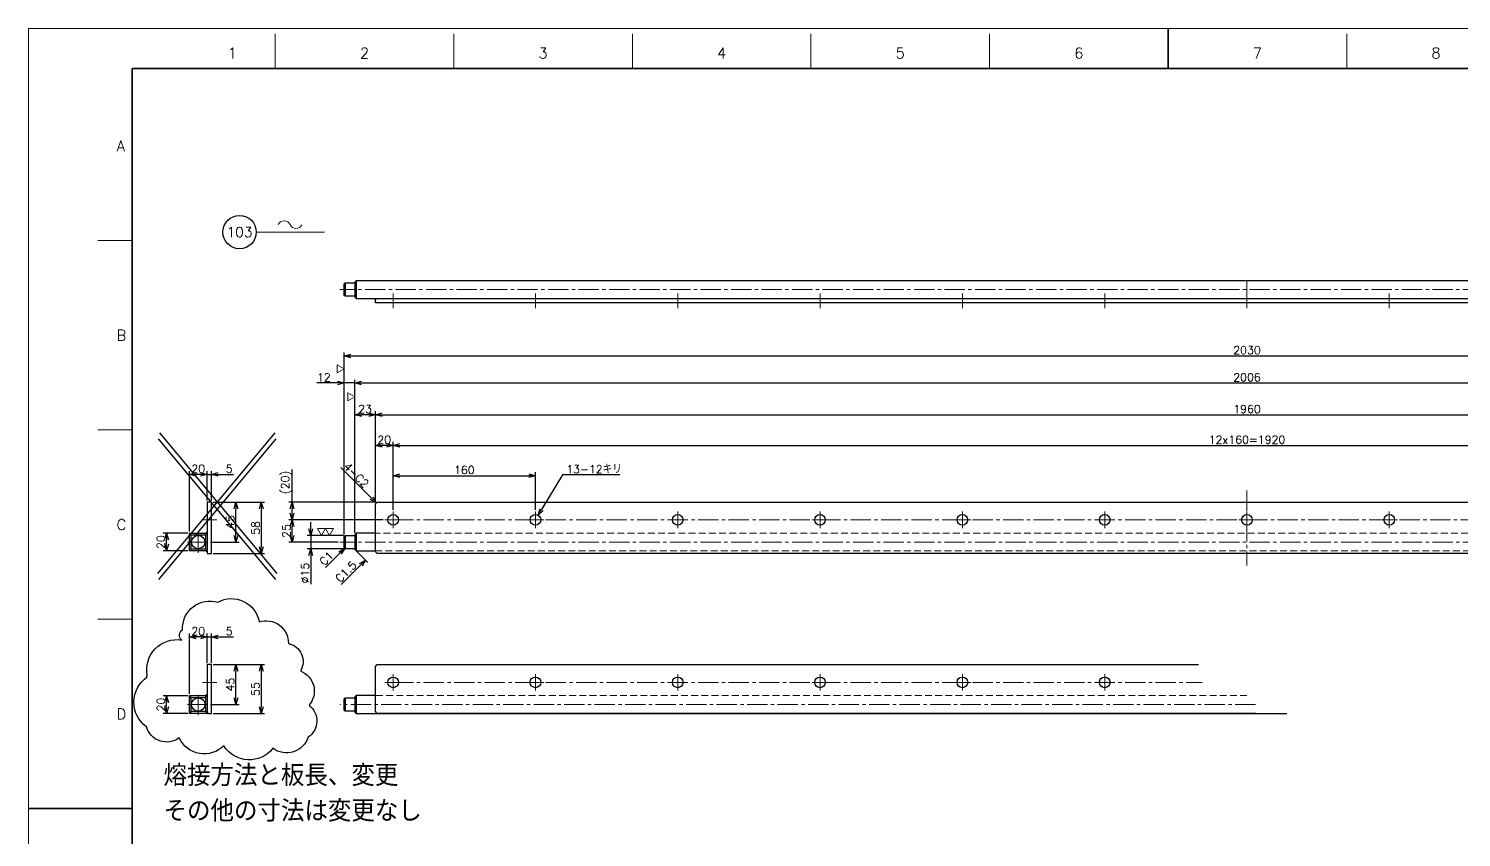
# Model space of a CAD drawing. Header units: millimetres. Extents: x 0 to 2485, y -14 to 1749.
# Drawn here: x 0 to 1611, y 839 to 1749 of the extents above; entities that cross this region are included whole.
import ezdxf
from ezdxf import colors
from ezdxf.entities.mleader import LeaderData, LeaderLine
from ezdxf.enums import TextEntityAlignment as Align
from ezdxf.math import Vec2, Vec3

# ---------------------------------------------------------------- set-up
doc = ezdxf.new("R2010")
doc.units = ezdxf.units.MM
doc.header["$LTSCALE"] = 1.2
doc.header["$PDMODE"] = 99
doc.header["$PDSIZE"] = 1
doc.linetypes.add('CENTER2', pattern=[28.575, 19.05, -3.175, 3.175, -3.175])
doc.linetypes.add('HIDDEN', pattern=[9.525, 6.35, -3.175])
for name, color, linetype, lineweight in [('04_HIDDEN', 2, 'HIDDEN', 13), ('05_CENTER', 4, 'CENTER2', 13), ('07_TEXT', 3, 'Continuous', 13), ('08_DIM', 3, 'Continuous', 13), ('90_FRAME', 5, 'Continuous', 35)]:
    doc.layers.add(name, color=color, linetype=linetype, lineweight=lineweight)
doc.layers.add('10_DRAFT', color=8, linetype='Continuous', lineweight=0, plot=False)
doc.layers.add('91_BLANK', color=5, linetype='Continuous', lineweight=0, plot=False)
doc.styles.add('KSS_TXT', font='txt.shx', dxfattribs={"bigfont": 'extfont2.shx'})
doc.styles.get("Standard").update_dxf_attribs({"font": 'txt.shx', "bigfont": 'extfont2.shx'})
doc.dimstyles.new('KSS_DIM', dxfattribs={"dimscale": 3, "dimtxt": 3, "dimasz": 2.5, "dimexe": 1.25, "dimexo": 0.625, "dimtad": 1, "dimdsep": 46, "dimtxsty": 'KSS_TXT', "dimblk": 'OPEN30', "dimcen": 0, "dimazin": 2, "dimtfac": 0.75, "dimtmove": 0, "dimatfit": 3, "dimldrblk": 'OPEN30', "dimfxl": 1.25, "dimtolj": 1, "dimarcsym": 0})
doc.dimstyles.new('KSS_DIM$3', dxfattribs={"dimscale": 3, "dimtxt": 3, "dimasz": 2.5, "dimexe": 1.25, "dimexo": 0.625, "dimtad": 1, "dimtih": 1, "dimtoh": 1, "dimdsep": 46, "dimtxsty": 'KSS_TXT', "dimblk": 'OPEN30', "dimcen": 0, "dimazin": 2, "dimtfac": 0.75, "dimtofl": 0, "dimtmove": 0, "dimatfit": 3, "dimldrblk": 'OPEN30', "dimfxl": 1.25, "dimtolj": 1, "dimarcsym": 0})

# ---------------------------------------------------------------- blocks, each defined once
blk = doc.blocks.new('AM_BALLOON1')
at = {"transparency": 16777216}
blk.add_circle((0, 0), 5, dxfattribs=at)
blk.add_attdef('B_NUMBER', text='', height=3, dxfattribs=at).set_placement((0, 0), align=Align.MIDDLE_CENTER)
blk = doc.blocks.new('_OPEN')
at = {"color": 0, "linetype": 'ByBlock'}
for p, q in [((-1, 0.17), (0, 0)), ((0, 0), (-1, -0.17)), ((0, 0), (-1, 0))]:
    blk.add_line(p, q, dxfattribs=at)
blk = doc.blocks.new('p1ba05')
for centre, start, end in [((-2.95, 0.29), 24.2276, 155.5758), ((0, 1.62), 204.2276, 335.5758)]:
    blk.add_arc(centre, 1.62, start, end)
blk = doc.blocks.new('_Open30')
at = {"color": 0, "linetype": 'ByBlock', "lineweight": -2}
for p, q in [((-1, 0.27), (0, 0)), ((0, 0), (-1, -0.27)), ((0, 0), (-1, 0))]:
    blk.add_line(p, q, dxfattribs=at)
blk = doc.blocks.new('*D163')
at = {"layer": '08_DIM', "color": 0, "lineweight": -2, "transparency": 16777216}
for p, q in [((354.8, 1179.5), (354.8, 1384.3)), ((362.3, 1380.6), (2377.3, 1380.6)), ((2384.8, 1179.5), (2384.8, 1384.3))]:
    blk.add_line(p, q, dxfattribs=at)
at = {"layer": 'Defpoints', "color": 0, "transparency": 16777216}
for p in [(2384.8, 1380.6), (354.8, 1177.6), (2384.8, 1177.6)]:
    blk.add_point(p, dxfattribs=at)
at = {"layer": '08_DIM', "color": 0, "lineweight": -2, "transparency": 16777216, "xscale": 7.5, "yscale": 7.5, "zscale": 7.5, "rotation": 180}
blk.add_blockref('_Open30', (354.8, 1380.6), dxfattribs=at)
at = {"layer": '08_DIM', "color": 0, "lineweight": -2, "transparency": 16777216, "xscale": 7.5, "yscale": 7.5, "zscale": 7.5}
blk.add_blockref('_Open30', (2384.8, 1380.6), dxfattribs=at)
at = {"layer": '08_DIM', "color": 0, "transparency": 16777216, "insert": (1369.8, 1387), "char_height": 9, "attachment_point": 5, "style": 'KSS_TXT'}
blk.add_mtext('\\A1;2030', dxfattribs=at)
blk = doc.blocks.new('*D146')
at = {"layer": '08_DIM', "color": 0, "lineweight": -2, "transparency": 16777216}
for p, q in [((366.8, 1181.5), (366.8, 1318.2)), ((382.3, 1314.4), (374.3, 1314.4)), ((389.8, 1216), (389.8, 1318.2))]:
    blk.add_line(p, q, dxfattribs=at)
at = {"layer": 'Defpoints', "color": 0, "transparency": 16777216}
for p in [(366.8, 1314.4), (389.8, 1214.1), (366.8, 1179.6)]:
    blk.add_point(p, dxfattribs=at)
at = {"layer": '08_DIM', "color": 0, "lineweight": -2, "transparency": 16777216, "xscale": 7.5, "yscale": 7.5, "zscale": 7.5, "rotation": 180}
blk.add_blockref('_Open30', (366.8, 1314.4), dxfattribs=at)
at = {"layer": '08_DIM', "color": 0, "lineweight": -2, "transparency": 16777216, "xscale": 7.5, "yscale": 7.5, "zscale": 7.5}
blk.add_blockref('_Open30', (389.8, 1314.4), dxfattribs=at)
at = {"layer": '08_DIM', "color": 0, "transparency": 16777216, "insert": (378.3, 1320.8), "char_height": 9, "attachment_point": 5, "style": 'KSS_TXT'}
blk.add_mtext('\\A1;23', dxfattribs=at)
blk = doc.blocks.new('*D147')
at = {"layer": '08_DIM', "color": 0, "lineweight": -2, "transparency": 16777216}
for p, q in [((366.8, 1181.5), (366.8, 1353.8)), ((2372.8, 1181.5), (2372.8, 1353.8)), ((374.3, 1350.1), (2365.3, 1350.1))]:
    blk.add_line(p, q, dxfattribs=at)
at = {"layer": 'Defpoints', "color": 0, "transparency": 16777216}
for p in [(2372.8, 1350.1), (366.8, 1179.6), (2372.8, 1179.6)]:
    blk.add_point(p, dxfattribs=at)
at = {"layer": '08_DIM', "color": 0, "lineweight": -2, "transparency": 16777216, "xscale": 7.5, "yscale": 7.5, "zscale": 7.5, "rotation": 180}
blk.add_blockref('_Open30', (366.8, 1350.1), dxfattribs=at)
at = {"layer": '08_DIM', "color": 0, "lineweight": -2, "transparency": 16777216, "xscale": 7.5, "yscale": 7.5, "zscale": 7.5}
blk.add_blockref('_Open30', (2372.8, 1350.1), dxfattribs=at)
at = {"layer": '08_DIM', "color": 0, "transparency": 16777216, "insert": (1369.8, 1356.4), "char_height": 9, "attachment_point": 5, "style": 'KSS_TXT'}
blk.add_mtext('\\A1;2006', dxfattribs=at)
blk = doc.blocks.new('*D148')
at = {"layer": '08_DIM', "color": 0, "lineweight": -2, "transparency": 16777216}
for p, q in [((354.8, 1179.5), (354.8, 1353.8)), ((366.8, 1181.5), (366.8, 1353.8)), ((347.3, 1350.1), (324, 1350.1)), ((366.8, 1350.1), (354.8, 1350.1)), ((374.3, 1350.1), (381.8, 1350.1))]:
    blk.add_line(p, q, dxfattribs=at)
at = {"layer": 'Defpoints', "color": 0, "transparency": 16777216}
for p in [(354.8, 1350.1), (354.8, 1177.6), (366.8, 1179.6)]:
    blk.add_point(p, dxfattribs=at)
at = {"layer": '08_DIM', "color": 0, "lineweight": -2, "transparency": 16777216, "xscale": 7.5, "yscale": 7.5, "zscale": 7.5}
blk.add_blockref('_Open30', (354.8, 1350.1), dxfattribs=at)
at = {"layer": '08_DIM', "color": 0, "lineweight": -2, "transparency": 16777216, "xscale": 7.5, "yscale": 7.5, "zscale": 7.5, "rotation": 180}
blk.add_blockref('_Open30', (366.8, 1350.1), dxfattribs=at)
at = {"layer": '08_DIM', "color": 0, "transparency": 16777216, "insert": (331.9, 1356.4), "char_height": 9, "attachment_point": 5, "style": 'KSS_TXT'}
blk.add_mtext('\\A1;12', dxfattribs=at)
blk = doc.blocks.new('*D149')
at = {"layer": '08_DIM', "color": 0, "lineweight": -2, "transparency": 16777216}
for p, q in [((398.6, 1196.1), (292.5, 1196.1)), ((296.2, 1178.6), (296.2, 1188.6)), ((347.8, 1171.1), (292.5, 1171.1))]:
    blk.add_line(p, q, dxfattribs=at)
at = {"layer": 'Defpoints', "color": 0, "transparency": 16777216}
for p in [(296.2, 1196.1), (400.4, 1196.1), (349.7, 1171.1)]:
    blk.add_point(p, dxfattribs=at)
at = {"layer": '08_DIM', "color": 0, "lineweight": -2, "transparency": 16777216, "xscale": 7.5, "yscale": 7.5, "zscale": 7.5}
for p, rotation in [((296.2, 1196.1), 90), ((296.2, 1171.1), 270)]:
    blk.add_blockref('_Open30', p, dxfattribs=dict(at, rotation=rotation))
at = {"layer": '08_DIM', "color": 0, "transparency": 16777216, "insert": (289.9, 1183.6), "char_height": 9, "attachment_point": 5, "rotation": 90, "style": 'KSS_TXT'}
blk.add_mtext('\\A1;25', dxfattribs=at)
blk = doc.blocks.new('*D150')
at = {"layer": '08_DIM', "color": 0, "lineweight": -2, "transparency": 16777216}
for p, q in [((389.8, 1216), (389.8, 1318.2)), ((397.3, 1314.4), (2342.3, 1314.4)), ((2349.8, 1216), (2349.8, 1318.2))]:
    blk.add_line(p, q, dxfattribs=at)
at = {"layer": 'Defpoints', "color": 0, "transparency": 16777216}
for p in [(2349.8, 1314.4), (389.8, 1214.1), (2349.8, 1214.1)]:
    blk.add_point(p, dxfattribs=at)
at = {"layer": '08_DIM', "color": 0, "lineweight": -2, "transparency": 16777216, "xscale": 7.5, "yscale": 7.5, "zscale": 7.5, "rotation": 180}
blk.add_blockref('_Open30', (389.8, 1314.4), dxfattribs=at)
at = {"layer": '08_DIM', "color": 0, "lineweight": -2, "transparency": 16777216, "xscale": 7.5, "yscale": 7.5, "zscale": 7.5}
blk.add_blockref('_Open30', (2349.8, 1314.4), dxfattribs=at)
at = {"layer": '08_DIM', "color": 0, "transparency": 16777216, "insert": (1369.8, 1320.8), "char_height": 9, "attachment_point": 5, "style": 'KSS_TXT'}
blk.add_mtext('\\A1;1960', dxfattribs=at)
blk = doc.blocks.new('*D151')
at = {"layer": '08_DIM', "color": 0, "lineweight": -2, "transparency": 16777216}
for p, q in [((409.8, 1207.3), (409.8, 1283.7)), ((417.3, 1279.9), (2322.3, 1279.9)), ((2329.8, 1207.3), (2329.8, 1283.7))]:
    blk.add_line(p, q, dxfattribs=at)
at = {"layer": 'Defpoints', "color": 0, "transparency": 16777216}
for p in [(2329.8, 1279.9), (409.8, 1205.4), (2329.8, 1205.4)]:
    blk.add_point(p, dxfattribs=at)
at = {"layer": '08_DIM', "color": 0, "lineweight": -2, "transparency": 16777216, "xscale": 7.5, "yscale": 7.5, "zscale": 7.5, "rotation": 180}
blk.add_blockref('_Open30', (409.8, 1279.9), dxfattribs=at)
at = {"layer": '08_DIM', "color": 0, "lineweight": -2, "transparency": 16777216, "xscale": 7.5, "yscale": 7.5, "zscale": 7.5}
blk.add_blockref('_Open30', (2329.8, 1279.9), dxfattribs=at)
at = {"layer": '08_DIM', "color": 0, "transparency": 16777216, "insert": (1369.8, 1286.3), "char_height": 9, "attachment_point": 5, "style": 'KSS_TXT'}
blk.add_mtext('\\A1;12x160=1920', dxfattribs=at)
blk = doc.blocks.new('*D152')
at = {"layer": '08_DIM', "color": 0, "lineweight": -2, "transparency": 16777216}
for p, q in [((389.8, 1216), (389.8, 1283.7)), ((402.3, 1279.9), (397.3, 1279.9)), ((409.8, 1207.3), (409.8, 1283.7))]:
    blk.add_line(p, q, dxfattribs=at)
at = {"layer": 'Defpoints', "color": 0, "transparency": 16777216}
for p in [(389.8, 1279.9), (389.8, 1214.1), (409.8, 1205.4)]:
    blk.add_point(p, dxfattribs=at)
at = {"layer": '08_DIM', "color": 0, "lineweight": -2, "transparency": 16777216, "xscale": 7.5, "yscale": 7.5, "zscale": 7.5, "rotation": 180}
blk.add_blockref('_Open30', (389.8, 1279.9), dxfattribs=at)
at = {"layer": '08_DIM', "color": 0, "lineweight": -2, "transparency": 16777216, "xscale": 7.5, "yscale": 7.5, "zscale": 7.5}
blk.add_blockref('_Open30', (409.8, 1279.9), dxfattribs=at)
at = {"layer": '08_DIM', "color": 0, "transparency": 16777216, "insert": (399.8, 1286.3), "char_height": 9, "attachment_point": 5, "style": 'KSS_TXT'}
blk.add_mtext('\\A1;20', dxfattribs=at)
blk = doc.blocks.new('*D153')
at = {"layer": '08_DIM', "color": 0, "lineweight": -2, "transparency": 16777216}
for p, q in [((409.8, 1207.3), (409.8, 1249.6)), ((417.3, 1245.8), (562.3, 1245.8)), ((569.8, 1207.3), (569.8, 1249.6))]:
    blk.add_line(p, q, dxfattribs=at)
at = {"layer": 'Defpoints', "color": 0, "transparency": 16777216}
for p in [(569.8, 1245.8), (409.8, 1205.4), (569.8, 1205.4)]:
    blk.add_point(p, dxfattribs=at)
at = {"layer": '08_DIM', "color": 0, "lineweight": -2, "transparency": 16777216, "xscale": 7.5, "yscale": 7.5, "zscale": 7.5, "rotation": 180}
blk.add_blockref('_Open30', (409.8, 1245.8), dxfattribs=at)
at = {"layer": '08_DIM', "color": 0, "lineweight": -2, "transparency": 16777216, "xscale": 7.5, "yscale": 7.5, "zscale": 7.5}
blk.add_blockref('_Open30', (569.8, 1245.8), dxfattribs=at)
at = {"layer": '08_DIM', "color": 0, "transparency": 16777216, "insert": (489.8, 1252.2), "char_height": 9, "attachment_point": 5, "style": 'KSS_TXT'}
blk.add_mtext('\\A1;160', dxfattribs=at)
blk = doc.blocks.new('*D154')
at = {"layer": '08_DIM', "color": 0, "lineweight": -2, "transparency": 16777216}
for p, q in [((317.1, 1186.1), (317.1, 1193.6)), ((353.9, 1178.6), (313.3, 1178.6)), ((317.1, 1178.6), (317.1, 1163.6)), ((353.9, 1163.6), (313.3, 1163.6)), ((317.1, 1156.1), (317.1, 1123.9))]:
    blk.add_line(p, q, dxfattribs=at)
at = {"layer": 'Defpoints', "color": 0, "transparency": 16777216}
for p in [(355.8, 1178.6), (317.1, 1163.6), (355.8, 1163.6)]:
    blk.add_point(p, dxfattribs=at)
at = {"layer": '08_DIM', "color": 0, "lineweight": -2, "transparency": 16777216, "xscale": 7.5, "yscale": 7.5, "zscale": 7.5}
for p, rotation in [((317.1, 1178.6), 270), ((317.1, 1163.6), 90)]:
    blk.add_blockref('_Open30', p, dxfattribs=dict(at, rotation=rotation))
at = {"layer": '08_DIM', "color": 0, "transparency": 16777216, "insert": (310.7, 1136.2), "char_height": 9, "attachment_point": 5, "rotation": 90, "style": 'KSS_TXT'}
blk.add_mtext('\\A1;%%C15', dxfattribs=at)
blk = doc.blocks.new('*D155')
at = {"layer": '08_DIM', "color": 0, "lineweight": -2, "transparency": 16777216}
for p, q in [((178.8, 1181.1), (151.3, 1181.1)), ((178.8, 1161.1), (151.3, 1161.1)), ((155.1, 1168.6), (155.1, 1173.6))]:
    blk.add_line(p, q, dxfattribs=at)
at = {"layer": 'Defpoints', "color": 0, "transparency": 16777216}
for p in [(155.1, 1181.1), (180.7, 1181.1), (180.7, 1161.1)]:
    blk.add_point(p, dxfattribs=at)
at = {"layer": '08_DIM', "color": 0, "lineweight": -2, "transparency": 16777216, "xscale": 7.5, "yscale": 7.5, "zscale": 7.5}
for p, rotation in [((155.1, 1181.1), 90), ((155.1, 1161.1), 270)]:
    blk.add_blockref('_Open30', p, dxfattribs=dict(at, rotation=rotation))
at = {"layer": '08_DIM', "color": 0, "transparency": 16777216, "insert": (148.7, 1171.1), "char_height": 9, "attachment_point": 5, "rotation": 90, "style": 'KSS_TXT'}
blk.add_mtext('\\A1;20', dxfattribs=at)
blk = doc.blocks.new('*D156')
at = {"layer": '08_DIM', "color": 0, "lineweight": -2, "transparency": 16777216}
for p, q in [((207.5, 1216.1), (265.3, 1216.1)), ((261.5, 1208.6), (261.5, 1165.6)), ((207.5, 1158.1), (265.3, 1158.1))]:
    blk.add_line(p, q, dxfattribs=at)
at = {"layer": 'Defpoints', "color": 0, "transparency": 16777216}
for p in [(205.7, 1216.1), (205.7, 1158.1), (261.5, 1158.1)]:
    blk.add_point(p, dxfattribs=at)
at = {"layer": '08_DIM', "color": 0, "lineweight": -2, "transparency": 16777216, "xscale": 7.5, "yscale": 7.5, "zscale": 7.5}
for p, rotation in [((261.5, 1216.1), 90), ((261.5, 1158.1), 270)]:
    blk.add_blockref('_Open30', p, dxfattribs=dict(at, rotation=rotation))
at = {"layer": '08_DIM', "color": 0, "transparency": 16777216, "insert": (255.1, 1187.1), "char_height": 9, "attachment_point": 5, "rotation": 90, "style": 'KSS_TXT'}
blk.add_mtext('\\A1;58', dxfattribs=at)
blk = doc.blocks.new('*D157')
at = {"layer": '08_DIM', "color": 0, "lineweight": -2, "transparency": 16777216}
for p, q in [((207.5, 1216.1), (236.8, 1216.1)), ((233.1, 1178.6), (233.1, 1208.6)), ((204.5, 1171.1), (236.8, 1171.1))]:
    blk.add_line(p, q, dxfattribs=at)
at = {"layer": 'Defpoints', "color": 0, "transparency": 16777216}
for p in [(205.7, 1216.1), (233.1, 1216.1), (202.7, 1171.1)]:
    blk.add_point(p, dxfattribs=at)
at = {"layer": '08_DIM', "color": 0, "lineweight": -2, "transparency": 16777216, "xscale": 7.5, "yscale": 7.5, "zscale": 7.5}
for p, rotation in [((233.1, 1216.1), 90), ((233.1, 1171.1), 270)]:
    blk.add_blockref('_Open30', p, dxfattribs=dict(at, rotation=rotation))
at = {"layer": '08_DIM', "color": 0, "transparency": 16777216, "insert": (226.7, 1193.6), "char_height": 9, "attachment_point": 5, "rotation": 90, "style": 'KSS_TXT'}
blk.add_mtext('\\A1;45', dxfattribs=at)
blk = doc.blocks.new('*D158')
at = {"layer": '08_DIM', "color": 0, "lineweight": -2, "transparency": 16777216}
for p, q in [((193.2, 1247.2), (185.7, 1247.2)), ((200.7, 1218), (200.7, 1250.9)), ((200.7, 1247.2), (205.7, 1247.2)), ((205.7, 1218), (205.7, 1250.9)), ((213.2, 1247.2), (230.4, 1247.2))]:
    blk.add_line(p, q, dxfattribs=at)
at = {"layer": 'Defpoints', "color": 0, "transparency": 16777216}
for p in [(205.7, 1247.2), (200.7, 1216.1), (205.7, 1216.1)]:
    blk.add_point(p, dxfattribs=at)
at = {"layer": '08_DIM', "color": 0, "lineweight": -2, "transparency": 16777216, "xscale": 7.5, "yscale": 7.5, "zscale": 7.5}
blk.add_blockref('_Open30', (200.7, 1247.2), dxfattribs=at)
at = {"layer": '08_DIM', "color": 0, "lineweight": -2, "transparency": 16777216, "xscale": 7.5, "yscale": 7.5, "zscale": 7.5, "rotation": 180}
blk.add_blockref('_Open30', (205.7, 1247.2), dxfattribs=at)
at = {"layer": '08_DIM', "color": 0, "transparency": 16777216, "insert": (225.5, 1253.6), "char_height": 9, "attachment_point": 5, "style": 'KSS_TXT'}
blk.add_mtext('\\A1;5', dxfattribs=at)
blk = doc.blocks.new('*D159')
at = {"layer": '08_DIM', "color": 0, "lineweight": -2, "transparency": 16777216}
for p, q in [((180.7, 1183), (180.7, 1250.9)), ((193.2, 1247.2), (188.2, 1247.2)), ((200.7, 1218), (200.7, 1250.9))]:
    blk.add_line(p, q, dxfattribs=at)
at = {"layer": 'Defpoints', "color": 0, "transparency": 16777216}
for p in [(180.7, 1247.2), (200.7, 1216.1), (180.7, 1181.1)]:
    blk.add_point(p, dxfattribs=at)
at = {"layer": '08_DIM', "color": 0, "lineweight": -2, "transparency": 16777216, "xscale": 7.5, "yscale": 7.5, "zscale": 7.5, "rotation": 180}
blk.add_blockref('_Open30', (180.7, 1247.2), dxfattribs=at)
at = {"layer": '08_DIM', "color": 0, "lineweight": -2, "transparency": 16777216, "xscale": 7.5, "yscale": 7.5, "zscale": 7.5}
blk.add_blockref('_Open30', (200.7, 1247.2), dxfattribs=at)
at = {"layer": '08_DIM', "color": 0, "transparency": 16777216, "insert": (190.7, 1253.6), "char_height": 9, "attachment_point": 5, "style": 'KSS_TXT'}
blk.add_mtext('\\A1;20', dxfattribs=at)
blk = doc.blocks.new('p1ba02')
for p, q in [((-1.5, 2.6), (1.5, 2.6)), ((0, 0), (-1.5, 2.6)), ((1.5, 2.6), (0, 0)), ((3, 0), (1.5, 2.6)), ((1.5, 2.6), (4.5, 2.6)), ((4.5, 2.6), (3, 0))]:
    blk.add_line(p, q)
blk = doc.blocks.new('p1ba01')
for p, q in [((0, 0), (-1.5, 2.6)), ((-1.5, 2.6), (1.5, 2.6)), ((1.5, 2.6), (0, 0))]:
    blk.add_line(p, q)
blk = doc.blocks.new('*D173')
at = {"layer": '08_DIM', "color": 0, "lineweight": -2, "transparency": 16777216}
blk.add_line((350, 1158.8), (333.7, 1142.6), dxfattribs=at)
at = {"layer": 'Defpoints', "color": 0, "transparency": 16777216}
for p in [(355.3, 1164.1), (323.4, 1132.2), (323.4, 1132.2)]:
    blk.add_point(p, dxfattribs=at)
at = {"layer": '08_DIM', "color": 0, "lineweight": -2, "transparency": 16777216, "xscale": 7.5, "yscale": 7.5, "zscale": 7.5, "rotation": 45.00000000000031}
blk.add_blockref('_Open30', (355.3, 1164.1), dxfattribs=at)
at = {"layer": '08_DIM', "color": 0, "transparency": 16777216, "insert": (334.8, 1152.7), "char_height": 9, "attachment_point": 5, "rotation": 45, "style": 'KSS_TXT'}
blk.add_mtext('\\A1;C1', dxfattribs=at)
blk = doc.blocks.new('*D174')
at = {"layer": '08_DIM', "color": 0, "lineweight": -2, "transparency": 16777216}
blk.add_line((373.4, 1145.4), (351.4, 1123.4), dxfattribs=at)
at = {"layer": 'Defpoints', "color": 0, "transparency": 16777216}
for p in [(378.7, 1150.7), (349.1, 1121.1), (349.1, 1121.1)]:
    blk.add_point(p, dxfattribs=at)
at = {"layer": '08_DIM', "color": 0, "lineweight": -2, "transparency": 16777216, "xscale": 7.5, "yscale": 7.5, "zscale": 7.5, "rotation": 45}
blk.add_blockref('_Open30', (378.7, 1150.7), dxfattribs=at)
at = {"layer": '08_DIM', "color": 0, "transparency": 16777216, "insert": (356.7, 1137.7), "char_height": 9, "attachment_point": 5, "rotation": 45, "style": 'KSS_TXT'}
blk.add_mtext('\\A1;C1.5', dxfattribs=at)
blk = doc.blocks.new('*D175')
at = {"layer": '08_DIM', "color": 0, "lineweight": -2, "transparency": 16777216}
for p, q in [((600.2, 1246.6), (576.7, 1207.7)), ((664.8, 1246.6), (600.2, 1246.6))]:
    blk.add_line(p, q, dxfattribs=at)
at = {"layer": 'Defpoints', "color": 0, "transparency": 16777216}
for p in [(572.9, 1201.2), (566.7, 1191)]:
    blk.add_point(p, dxfattribs=at)
at = {"layer": '08_DIM', "color": 0, "lineweight": -2, "transparency": 16777216, "xscale": 7.5, "yscale": 7.5, "zscale": 7.5, "rotation": 238.9374532495948}
blk.add_blockref('_Open30', (572.9, 1201.2), dxfattribs=at)
at = {"layer": '08_DIM', "color": 0, "transparency": 16777216, "insert": (635.7, 1253), "char_height": 9, "attachment_point": 5, "style": 'KSS_TXT'}
blk.add_mtext('\\A1;13-12キリ', dxfattribs=at)
blk = doc.blocks.new('*D176')
at = {"layer": '08_DIM', "color": 0, "lineweight": -2, "transparency": 16777216}
blk.add_line((385.5, 1220.4), (350.9, 1255), dxfattribs=at)
at = {"layer": 'Defpoints', "color": 0, "transparency": 16777216}
for p in [(336.9, 1268.9), (336.9, 1268.9), (390.8, 1215.1)]:
    blk.add_point(p, dxfattribs=at)
at = {"layer": '08_DIM', "color": 0, "lineweight": -2, "transparency": 16777216, "xscale": 7.5, "yscale": 7.5, "zscale": 7.5, "rotation": 315.0000000000002}
blk.add_blockref('_Open30', (390.8, 1215.1), dxfattribs=at)
at = {"layer": '08_DIM', "color": 0, "transparency": 16777216, "insert": (368.4, 1246.5), "char_height": 9, "attachment_point": 5, "rotation": 315, "style": 'KSS_TXT'}
blk.add_mtext('\\A1;4-C2', dxfattribs=at)
blk = doc.blocks.new('*D186')
at = {"layer": '08_DIM', "color": 0, "lineweight": -2, "transparency": 16777216}
for p, q in [((296.2, 1216.1), (296.2, 1252.9)), ((389.9, 1216.1), (292.5, 1216.1)), ((296.2, 1203.6), (296.2, 1208.6)), ((398.6, 1196.1), (292.5, 1196.1))]:
    blk.add_line(p, q, dxfattribs=at)
at = {"layer": 'Defpoints', "color": 0, "transparency": 16777216}
for p in [(296.2, 1216.1), (391.8, 1216.1), (400.4, 1196.1)]:
    blk.add_point(p, dxfattribs=at)
at = {"layer": '08_DIM', "color": 0, "lineweight": -2, "transparency": 16777216, "xscale": 7.5, "yscale": 7.5, "zscale": 7.5}
for p, rotation in [((296.2, 1216.1), 90), ((296.2, 1196.1), 270)]:
    blk.add_blockref('_Open30', p, dxfattribs=dict(at, rotation=rotation))
at = {"layer": '08_DIM', "color": 0, "transparency": 16777216, "insert": (289.9, 1238.2), "char_height": 9, "attachment_point": 5, "rotation": 90, "style": 'KSS_TXT'}
blk.add_mtext('\\A1;(20)', dxfattribs=at)
blk = doc.blocks.new('*D187')
at = {"layer": '08_DIM', "color": 0, "lineweight": -2, "transparency": 16777216}
for p, q in [((178.8, 998.3), (151.3, 998.3)), ((155.1, 985.8), (155.1, 990.8)), ((178.8, 978.3), (151.3, 978.3))]:
    blk.add_line(p, q, dxfattribs=at)
at = {"layer": 'Defpoints', "color": 0, "transparency": 16777216}
for p in [(155.1, 998.3), (180.7, 998.3), (180.7, 978.3)]:
    blk.add_point(p, dxfattribs=at)
at = {"layer": '08_DIM', "color": 0, "lineweight": -2, "transparency": 16777216, "xscale": 7.5, "yscale": 7.5, "zscale": 7.5}
for p, rotation in [((155.1, 998.3), 90), ((155.1, 978.3), 270)]:
    blk.add_blockref('_Open30', p, dxfattribs=dict(at, rotation=rotation))
at = {"layer": '08_DIM', "color": 0, "transparency": 16777216, "insert": (148.7, 988.3), "char_height": 9, "attachment_point": 5, "rotation": 90, "style": 'KSS_TXT'}
blk.add_mtext('\\A1;20', dxfattribs=at)
blk = doc.blocks.new('*D188')
at = {"layer": '08_DIM', "color": 0, "lineweight": -2, "transparency": 16777216}
for p, q in [((207.5, 1033.3), (265.3, 1033.3)), ((261.5, 1025.8), (261.5, 985.8)), ((207.5, 978.3), (265.3, 978.3))]:
    blk.add_line(p, q, dxfattribs=at)
at = {"layer": 'Defpoints', "color": 0, "transparency": 16777216}
for p in [(205.7, 1033.3), (205.7, 978.3), (261.5, 978.3)]:
    blk.add_point(p, dxfattribs=at)
at = {"layer": '08_DIM', "color": 0, "lineweight": -2, "transparency": 16777216, "xscale": 7.5, "yscale": 7.5, "zscale": 7.5}
for p, rotation in [((261.5, 1033.3), 90), ((261.5, 978.3), 270)]:
    blk.add_blockref('_Open30', p, dxfattribs=dict(at, rotation=rotation))
at = {"layer": '08_DIM', "color": 0, "transparency": 16777216, "insert": (255.1, 1005.8), "char_height": 9, "attachment_point": 5, "rotation": 90, "style": 'KSS_TXT'}
blk.add_mtext('\\A1;55', dxfattribs=at)
blk = doc.blocks.new('*D189')
at = {"layer": '08_DIM', "color": 0, "lineweight": -2, "transparency": 16777216}
for p, q in [((207.5, 1033.3), (236.8, 1033.3)), ((233.1, 995.8), (233.1, 1025.8)), ((204.5, 988.3), (236.8, 988.3))]:
    blk.add_line(p, q, dxfattribs=at)
at = {"layer": 'Defpoints', "color": 0, "transparency": 16777216}
for p in [(205.7, 1033.3), (233.1, 1033.3), (202.7, 988.3)]:
    blk.add_point(p, dxfattribs=at)
at = {"layer": '08_DIM', "color": 0, "lineweight": -2, "transparency": 16777216, "xscale": 7.5, "yscale": 7.5, "zscale": 7.5}
for p, rotation in [((233.1, 1033.3), 90), ((233.1, 988.3), 270)]:
    blk.add_blockref('_Open30', p, dxfattribs=dict(at, rotation=rotation))
at = {"layer": '08_DIM', "color": 0, "transparency": 16777216, "insert": (226.7, 1010.8), "char_height": 9, "attachment_point": 5, "rotation": 90, "style": 'KSS_TXT'}
blk.add_mtext('\\A1;45', dxfattribs=at)
blk = doc.blocks.new('*D190')
at = {"layer": '08_DIM', "color": 0, "lineweight": -2, "transparency": 16777216}
for p, q in [((193.2, 1064.4), (185.7, 1064.4)), ((200.7, 1035.2), (200.7, 1068.1)), ((200.7, 1064.4), (205.7, 1064.4)), ((205.7, 1035.2), (205.7, 1068.1)), ((213.2, 1064.4), (230.4, 1064.4))]:
    blk.add_line(p, q, dxfattribs=at)
at = {"layer": 'Defpoints', "color": 0, "transparency": 16777216}
for p in [(205.7, 1064.4), (200.7, 1033.3), (205.7, 1033.3)]:
    blk.add_point(p, dxfattribs=at)
at = {"layer": '08_DIM', "color": 0, "lineweight": -2, "transparency": 16777216, "xscale": 7.5, "yscale": 7.5, "zscale": 7.5}
blk.add_blockref('_Open30', (200.7, 1064.4), dxfattribs=at)
at = {"layer": '08_DIM', "color": 0, "lineweight": -2, "transparency": 16777216, "xscale": 7.5, "yscale": 7.5, "zscale": 7.5, "rotation": 180}
blk.add_blockref('_Open30', (205.7, 1064.4), dxfattribs=at)
at = {"layer": '08_DIM', "color": 0, "transparency": 16777216, "insert": (225.5, 1070.8), "char_height": 9, "attachment_point": 5, "style": 'KSS_TXT'}
blk.add_mtext('\\A1;5', dxfattribs=at)
blk = doc.blocks.new('*D191')
at = {"layer": '08_DIM', "color": 0, "lineweight": -2, "transparency": 16777216}
for p, q in [((180.7, 1000.2), (180.7, 1068.1)), ((193.2, 1064.4), (188.2, 1064.4)), ((200.7, 1035.2), (200.7, 1068.1))]:
    blk.add_line(p, q, dxfattribs=at)
at = {"layer": 'Defpoints', "color": 0, "transparency": 16777216}
for p in [(180.7, 1064.4), (200.7, 1033.3), (180.7, 998.3)]:
    blk.add_point(p, dxfattribs=at)
at = {"layer": '08_DIM', "color": 0, "lineweight": -2, "transparency": 16777216, "xscale": 7.5, "yscale": 7.5, "zscale": 7.5, "rotation": 180}
blk.add_blockref('_Open30', (180.7, 1064.4), dxfattribs=at)
at = {"layer": '08_DIM', "color": 0, "lineweight": -2, "transparency": 16777216, "xscale": 7.5, "yscale": 7.5, "zscale": 7.5}
blk.add_blockref('_Open30', (200.7, 1064.4), dxfattribs=at)
at = {"layer": '08_DIM', "color": 0, "transparency": 16777216, "insert": (190.7, 1070.8), "char_height": 9, "attachment_point": 5, "style": 'KSS_TXT'}
blk.add_mtext('\\A1;20', dxfattribs=at)

msp = doc.modelspace()

# ---------------------------------------------------------------- linework, layer by layer
at = {"color": 0}
for p, q in [((354.777, 1461.624), (355.777, 1462.624)), ((354.777, 1448.624), (354.777, 1461.624)), ((355.777, 1462.624), (366.777, 1462.624)), ((368.277, 1465.124), (368.277, 1445.124)), ((355.777, 1447.624), (354.777, 1448.624)), ((366.777, 1447.624), (355.777, 1447.624)), ((354.777, 1177.607), (355.777, 1178.607)), ((354.777, 1164.607), (354.777, 1177.607)), ((355.777, 1178.607), (366.777, 1178.607)), ((355.777, 1163.607), (354.777, 1164.607)), ((366.777, 1163.607), (355.777, 1163.607)), ((389.777, 1031.304), (391.777, 1033.304)), ((389.777, 980.304), (389.777, 1031.304)), ((391.777, 1033.304), (1315.162, 1033.304)), ((354.777, 994.804), (355.777, 995.804)), ((354.777, 981.804), (354.777, 994.804)), ((355.777, 995.804), (366.777, 995.804)), ((355.777, 980.804), (354.777, 981.804)), ((366.777, 980.804), (355.777, 980.804)), ((391.777, 978.304), (389.777, 980.304)), ((1379.317, 978.304), (391.777, 978.304))]:
    msp.add_line(p, q, dxfattribs=at)
for p, q in [((355.777, 1462.624), (355.777, 1447.624)), ((355.777, 1178.607), (355.777, 1163.607)), ((368.277, 1181.107), (368.277, 1161.107)), ((355.777, 995.804), (355.777, 980.804)), ((368.277, 998.304), (368.277, 978.304))]:
    msp.add_line(p, q)
at = {"color": 1}
for p, q in [((276.733, 1293.934), (144.856, 1135.75)), ((146.964, 1293.934), (278.841, 1135.75)), ((145.739, 1287.198), (277.616, 1129.015)), ((277.958, 1287.198), (146.081, 1129.015))]:
    msp.add_line(p, q, dxfattribs=at)
at = {"color": 3}
for p, q in [((182.662, 1179.107), (180.662, 1181.107)), ((198.662, 1179.107), (200.662, 1181.107)), ((182.662, 1163.107), (180.662, 1161.107)), ((198.662, 1163.107), (200.662, 1161.107)), ((182.662, 996.304), (180.662, 998.304)), ((198.662, 996.304), (200.662, 998.304)), ((182.662, 980.304), (180.662, 978.304)), ((198.662, 980.304), (200.662, 978.304))]:
    msp.add_line(p, q, dxfattribs=at)
at = {"color": 0}
for points in [[(368.277, 1445.124), (2371.277, 1445.124), (2372.777, 1446.624), (2372.777, 1463.624), (2371.277, 1465.124), (368.277, 1465.124), (366.777, 1463.624), (366.777, 1446.624)], [(389.777, 1445.124), (2349.777, 1445.124), (2349.777, 1440.124), (389.777, 1440.124)], [(200.662, 1158.107), (205.662, 1158.107), (205.662, 1216.107), (200.662, 1216.107)], [(391.777, 1216.107), (2347.777, 1216.107), (2349.777, 1214.107), (2349.777, 1160.107), (2347.777, 1158.107), (391.777, 1158.107), (389.777, 1160.107), (389.777, 1214.107)], [(200.662, 978.304), (205.662, 978.304), (205.662, 1033.304), (200.662, 1033.304)]]:
    msp.add_lwpolyline(points, close=True, dxfattribs=at)
at = {"color": 3}
for points in [[(389.777, 1445.124), (389.777, 1443.624), (389.777, 1443.624), (388.277, 1445.124)], [(198.662, 1163.107), (182.662, 1163.107), (182.662, 1179.107), (198.662, 1179.107)], [(200.662, 1181.107), (199.162, 1181.107), (199.162, 1181.107), (200.662, 1182.607)], [(200.662, 1161.107), (199.162, 1161.107), (199.162, 1161.107), (200.662, 1159.607)], [(200.662, 998.304), (199.162, 998.304), (199.162, 998.304), (200.662, 999.804)], [(198.662, 980.304), (182.662, 980.304), (182.662, 996.304), (198.662, 996.304)], [(200.662, 978.304), (199.162, 978.304), (199.162, 978.304), (200.662, 979.804)], [(200.662, 978.304), (202.162, 978.304), (202.162, 978.304), (200.662, 979.804)]]:
    msp.add_lwpolyline(points, close=True, dxfattribs=at)
for points in [[(200.662, 1161.107), (180.662, 1161.107), (180.662, 1181.107), (200.662, 1181.107)], [(200.662, 978.304), (180.662, 978.304), (180.662, 998.304), (200.662, 998.304)]]:
    msp.add_lwpolyline(points, close=True)
at = {"color": 0}
for points in [[(389.777, 1181.107), (368.277, 1181.107), (366.777, 1179.607), (366.777, 1162.607), (368.277, 1161.107), (389.777, 1161.107)], [(389.777, 998.304), (368.277, 998.304), (366.777, 996.804), (366.777, 979.804), (368.277, 978.304), (389.777, 978.304)]]:
    msp.add_lwpolyline(points, dxfattribs=at)
at = {"color": 1}
msp.add_lwpolyline([(259.117, 1081.195, -0.52056705), (292.002, 1057.026, -0.52056705), (305.542, 1026.089, -0.52056705), (315.214, 987.417, -0.52056705), (314.247, 951.647, -0.52056705), (274.592, 939.079, -0.52056705), (219.462, 941.979, -0.52056705), (219.462, 941.979, -0.52056705), (169.167, 950.68, -0.52056705), (132.414, 963.248, -0.52056705), (133.381, 1019.321, -0.52056705), (133.381, 1019.321, -0.52056705), (133.381, 1021.255, -0.52056705), (172.069, 1060.893, -0.52056705), (172.069, 1060.893, -0.52056705), (173.036, 1072.494, -0.52056705), (212.691, 1103.431, -0.52056705)], format="xyb", close=True, dxfattribs=at)
msp.add_lwpolyline([(389.777, 978.304), (1414.549, 978.304)])
at = {"color": 0}
for centre, radius in [((409.777, 1196.107), 6), ((569.777, 1196.107), 6), ((729.777, 1196.107), 6), ((889.777, 1196.107), 6), ((1049.777, 1196.107), 6), ((1209.777, 1196.107), 6), ((1369.777, 1196.107), 6), ((1529.777, 1196.107), 6), ((190.662, 1171.107), 7.5), ((409.777, 1013.304), 6), ((569.777, 1013.304), 6), ((729.777, 1013.304), 6), ((889.777, 1013.304), 6), ((1049.777, 1013.304), 6), ((1209.777, 1013.304), 6), ((190.662, 988.304), 7.5)]:
    msp.add_circle(centre, radius, dxfattribs=at)
at = {"layer": '04_HIDDEN'}
for points in [[(2349.777, 1181.107), (389.777, 1181.107)], [(389.777, 1161.107), (2349.777, 1161.107)], [(1369.777, 998.304), (389.777, 998.304)]]:
    msp.add_lwpolyline(points, dxfattribs=at)
at = {"layer": '05_CENTER'}
for p, q in [((2389.869, 1455.124), (349.685, 1455.124)), ((409.777, 1434.314), (409.777, 1450.923)), ((569.777, 1434.314), (569.777, 1450.923)), ((729.777, 1434.314), (729.777, 1450.923)), ((889.777, 1434.314), (889.777, 1450.923)), ((1049.777, 1434.314), (1049.777, 1450.923)), ((1209.777, 1434.314), (1209.777, 1450.923)), ((1369.777, 1434.314), (1369.777, 1450.923)), ((1529.777, 1434.314), (1529.777, 1450.923)), ((1369.777, 1229.032), (1369.777, 1144.659)), ((211.397, 1196.107), (195.289, 1196.107)), ((419.118, 1196.107), (400.436, 1196.107)), ((409.777, 1186.765), (409.777, 1205.448)), ((409.777, 1196.107), (2329.777, 1196.107)), ((579.118, 1196.107), (560.436, 1196.107)), ((569.777, 1186.765), (569.777, 1205.448)), ((739.118, 1196.107), (720.436, 1196.107)), ((729.777, 1186.765), (729.777, 1205.448)), ((899.118, 1196.107), (880.436, 1196.107)), ((889.777, 1186.765), (889.777, 1205.448)), ((1059.118, 1196.107), (1040.436, 1196.107)), ((1049.777, 1186.765), (1049.777, 1205.448)), ((1219.118, 1196.107), (1200.436, 1196.107)), ((1209.777, 1186.765), (1209.777, 1205.448)), ((1379.118, 1196.107), (1360.436, 1196.107)), ((1369.777, 1186.765), (1369.777, 1205.448)), ((1520.436, 1196.107), (1539.118, 1196.107)), ((1529.777, 1186.765), (1529.777, 1205.448)), ((190.662, 1159.096), (190.662, 1183.117)), ((178.652, 1171.107), (202.672, 1171.107)), ((2389.869, 1171.107), (349.685, 1171.107)), ((409.777, 1003.963), (409.777, 1022.645)), ((569.777, 1003.963), (569.777, 1022.645)), ((729.777, 1003.963), (729.777, 1022.645)), ((889.777, 1003.963), (889.777, 1022.645)), ((1049.777, 1003.963), (1049.777, 1022.645)), ((1209.777, 1003.963), (1209.777, 1022.645)), ((190.662, 976.293), (190.662, 1000.314)), ((211.397, 1013.304), (195.289, 1013.304)), ((419.118, 1013.304), (400.436, 1013.304)), ((409.777, 1013.304), (1319.284, 1013.304)), ((579.118, 1013.304), (560.436, 1013.304)), ((739.118, 1013.304), (720.436, 1013.304)), ((899.118, 1013.304), (880.436, 1013.304)), ((1059.118, 1013.304), (1040.436, 1013.304)), ((1219.118, 1013.304), (1200.436, 1013.304)), ((178.652, 988.304), (202.672, 988.304)), ((1379.317, 988.304), (349.685, 988.304))]:
    msp.add_line(p, q, dxfattribs=at)
at = {"layer": '08_DIM'}
msp.add_line((255.911, 1519.818), (332.61, 1519.818), dxfattribs=at)
at = {"layer": '10_DRAFT'}
msp.add_line((1369.777, 1440.124), (1369.777, 1465.124), dxfattribs=at)
at = {"layer": '90_FRAME', "color": 4, "lineweight": 13}
for p, q in [((277.126, 1703.874), (277.126, 1742.759)), ((477.926, 1703.874), (477.926, 1742.759)), ((678.727, 1703.874), (678.727, 1742.759)), ((879.527, 1703.874), (879.527, 1742.759)), ((1080.327, 1703.874), (1080.327, 1742.759)), ((1481.927, 1703.874), (1481.927, 1742.759)), ((116.538, 1510.268), (77.652, 1510.268)), ((116.538, 1297.276), (77.652, 1297.276)), ((116.538, 1084.284), (77.652, 1084.284))]:
    msp.add_line(p, q, dxfattribs=at)
at = {"layer": '90_FRAME'}
for p, q in [((1281.127, 1748.759), (1281.127, 1703.874)), ((0, 871.293), (116.538, 871.293))]:
    msp.add_line(p, q, dxfattribs=at)
msp.add_lwpolyline([(116.538, 38.712), (2445.717, 38.712), (2445.717, 1703.874), (116.538, 1703.874)], close=True, dxfattribs=at)
at = {"layer": '91_BLANK'}
msp.add_lwpolyline([(0, 0), (2484.603, 0), (2484.603, 1748.759), (0, 1748.759)], close=True, dxfattribs=at)

# ---------------------------------------------------------------- block references
at = {"layer": '08_DIM'}
for name, p, xscale, yscale, zscale in [('p1ba05', (300.548, 1523.921), 4.5, 4.5, 4.5), ('p1ba02', (329.312, 1178.607), 3, 3, 3)]:
    msp.add_blockref(name, p, dxfattribs=dict(at, xscale=xscale, yscale=yscale, zscale=zscale))
at = {"layer": '08_DIM', "xscale": 3, "yscale": 3, "zscale": 3, "rotation": 90}
for p in [(354.777, 1366.006), (366.777, 1334.622)]:
    msp.add_blockref('p1ba01', p, dxfattribs=at)

# ---------------------------------------------------------------- texts
at = {"layer": '07_TEXT', "color": 1, "ltscale": 2, "insert": (151.636, 920.609), "char_height": 24, "attachment_point": 1}
msp.add_mtext_dynamic_manual_height_columns('熔接方法と板長、変更\\Pその他の寸法は変更なし', width=745.01293, gutter_width=15, heights=[131.644], dxfattribs=at)
at = {"layer": '90_FRAME', "color": 0, "lineweight": 13, "style": 'KSS_TXT'}
for s, p in [('1', (229.13, 1711.619)), ('2', (377.526, 1711.619)), ('3', (578.326, 1711.619)), ('4', (779.127, 1711.619)), ('5', (979.927, 1711.619)), ('6', (1180.727, 1711.619)), ('7', (1381.527, 1711.619)), ('8', (1582.328, 1711.619))]:
    msp.add_text(s, height=12, dxfattribs=at).set_placement(p, align=Align.BOTTOM_CENTER)
for s, p in [('A', (98.872, 1616.764)), ('B', (98.872, 1403.772)), ('C', (98.872, 1190.78)), ('D', (98.872, 977.789))]:
    msp.add_text(s, height=12, dxfattribs=at).set_placement(p, align=Align.MIDDLE_LEFT)

# ---------------------------------------------------------------- dimensions: what is measured, and where the dimension line sits
at = {"layer": '08_DIM'}
dim = msp.add_linear_dim(base=(2384.777, 1380.593), p1=(354.777, 1177.607), p2=(2384.777, 1177.607), dimstyle='KSS_DIM', override={"dimscale": 3}, dxfattribs=at)
dim.commit()
dim.dimension.update_dxf_attribs({"geometry": '*D163', "text_midpoint": (1369.777, 1386.968)})
for base, p1, p2, picture, middle in [((354.777, 1350.063), (366.777, 1179.607), (354.777, 1177.607), '*D148', (331.902, 1356.438)), ((2372.777, 1350.063), (366.777, 1179.607), (2372.777, 1179.607), '*D147', (1369.777, 1356.438)), ((366.777, 1314.429), (389.777, 1214.107), (366.777, 1179.607), '*D146', (378.277, 1320.804)), ((2349.777, 1314.429), (389.777, 1214.107), (2349.777, 1214.107), '*D150', (1369.777, 1320.804)), ((389.777, 1279.945), (409.777, 1205.448), (389.777, 1214.107), '*D152', (399.777, 1286.32)), ((180.662, 1247.192), (200.662, 1216.107), (180.662, 1181.107), '*D159', (190.662, 1253.567)), ((205.662, 1247.192), (200.662, 1216.107), (205.662, 1216.107), '*D158', (225.537, 1253.567)), ((569.777, 1245.849), (409.777, 1205.448), (569.777, 1205.448), '*D153', (489.777, 1252.224)), ((180.662, 1064.39), (200.662, 1033.304), (180.662, 998.304), '*D191', (190.662, 1070.765)), ((205.662, 1064.39), (200.662, 1033.304), (205.662, 1033.304), '*D190', (225.537, 1070.765))]:
    dim = msp.add_linear_dim(base=base, p1=p1, p2=p2, dimstyle='KSS_DIM', dxfattribs=at)
    dim.commit()
    dim.dimension.update_dxf_attribs({"geometry": picture, "text_midpoint": middle})
dim = msp.add_linear_dim(base=(2329.777, 1279.945), p1=(409.777, 1205.448), p2=(2329.777, 1205.448), text='12x160=<>', dimstyle='KSS_DIM', dxfattribs=at)
dim.commit()
dim.dimension.update_dxf_attribs({"geometry": '*D151', "text_midpoint": (1369.777, 1286.32)})
for p1, p2, text, picture, middle in [((390.777, 1215.107), (336.95, 1268.934), '4-C2', '*D176', (368.371, 1246.528)), ((355.277, 1164.107), (323.353, 1132.182), 'C1', '*D173', (334.807, 1152.652))]:
    dim = msp.add_aligned_dim(p1=p1, p2=p2, distance=0, text=text, dimstyle='KSS_DIM', override={"dimse1": 1, "dimse2": 1, "dimsd2": 1, "dimarcsym": 1}, dxfattribs=at)
    dim.commit()
    dim.dimension.update_dxf_attribs({"geometry": picture, "text_midpoint": middle})
dim = msp.add_diameter_dim_2p(p1=(566.681, 1190.967), p2=(572.873, 1201.246), text='13-<>キリ', dimstyle='KSS_DIM$3', override={"dimpost": '<>', "dimtix": 1, "dimarcsym": 1}, dxfattribs=at)
dim.commit()
dim.dimension.update_dxf_attribs({"geometry": '*D175', "text_midpoint": (635.655, 1246.581), "dimtype": 163})
for base, p1, p2, angle, text, picture, middle in [((296.235, 1216.107), (400.436, 1196.107), (391.777, 1216.107), 90, '(<>)', '*D186', (289.86, 1238.232)), ((317.089, 1163.607), (355.777, 1178.607), (355.777, 1163.607), 270, '%%C<>', '*D154', (310.714, 1136.232))]:
    dim = msp.add_linear_dim(base=base, p1=p1, p2=p2, angle=angle, text=text, dimstyle='KSS_DIM', dxfattribs=at)
    dim.commit()
    dim.dimension.update_dxf_attribs({"geometry": picture, "text_midpoint": middle})
for base, p1, p2, picture, middle in [((233.088, 1216.107), (202.672, 1171.107), (205.662, 1216.107), '*D157', (226.713, 1193.607)), ((261.51, 1158.107), (205.662, 1216.107), (205.662, 1158.107), '*D156', (255.135, 1187.107)), ((296.235, 1196.107), (349.685, 1171.107), (400.436, 1196.107), '*D149', (289.86, 1183.607)), ((155.059, 1181.107), (180.662, 1161.107), (180.662, 1181.107), '*D155', (148.684, 1171.107)), ((233.088, 1033.304), (202.672, 988.304), (205.662, 1033.304), '*D189', (226.713, 1010.804)), ((261.51, 978.304), (205.662, 1033.304), (205.662, 978.304), '*D188', (255.135, 1005.804)), ((155.059, 998.304), (180.662, 978.304), (180.662, 998.304), '*D187', (148.684, 988.304))]:
    dim = msp.add_linear_dim(base=base, p1=p1, p2=p2, angle=90, dimstyle='KSS_DIM', dxfattribs=at)
    dim.commit()
    dim.dimension.update_dxf_attribs({"geometry": picture, "text_midpoint": middle})
dim = msp.add_linear_dim(base=(349.105, 1121.131), p1=(378.679, 1150.705), p2=(349.105, 1121.131), angle=225, text='C1.5', dimstyle='KSS_DIM', override={"dimse1": 1, "dimse2": 1, "dimsd2": 1, "dimarcsym": 1}, dxfattribs=at)
dim.commit()
dim.dimension.update_dxf_attribs({"geometry": '*D174', "text_midpoint": (361.193, 1133.219), "dimtype": 161})

# ---------------------------------------------------------------- leaders
msp.add_leader([(368.277, 1161.107), (381.358, 1148.025)], dimstyle='KSS_DIM', override={"dimse1": 1, "dimse2": 1, "dimsd2": 1, "dimldrblk": 'None', "dimarcsym": 1}, dxfattribs=at)
ml = msp.add_multileader_block('Standard', dxfattribs=at)
ml.set_content('AM_BALLOON1', color=256, scale=3.75)
ml.set_attribute('B_NUMBER', '103', width=0)
ml.set_leader_properties(color=256, linetype='ByLayer', lineweight=-1)
ml.set_arrow_properties(name='OPEN')
ml.build(insert=Vec2(0, 0))
ml.multileader.update_dxf_attribs({"leader_type": 0, "has_dogleg": 0, "text_right_attachment_type": 6, "dogleg_length": 0, "arrow_head_size": 7.5, "scale": 2.5, "block_connection_type": 1})
ctx = ml.context
ctx.base_point, ctx.scale, ctx.char_height, ctx.arrow_head_size, ctx.landing_gap_size, ctx.plane_origin = Vec3(237.134, 1519.842), 2.5, 15, 7.5, 7.5, Vec3(237.134, 1519.842)
ctx.right_attachment, ctx.attachment_type = 6, 1
notes = []
notes.append((ctx, [(0, (0, 0, 0), (0, 0), (1, 0), 1, [])]))
ctx.block.insert = Vec3(237.134, 1519.842)
for ctx, leaders in notes:
    for number, flags, end, landing, length, lines in leaders:
        leader = LeaderData()
        leader.index, (leader.has_last_leader_line, leader.has_dogleg_vector, leader.attachment_direction) = number, flags
        leader.last_leader_point, leader.dogleg_vector, leader.dogleg_length = Vec3(end), Vec3(landing), length
        for number, points, colour, breaks in lines:
            line = LeaderLine()
            line.index, line.vertices, line.color, line.breaks = number, Vec3.list(points), colors.encode_raw_color(colour), breaks
            leader.lines.append(line)
        ctx.leaders.append(leader)

doc.saveas('drawing.dxf')
